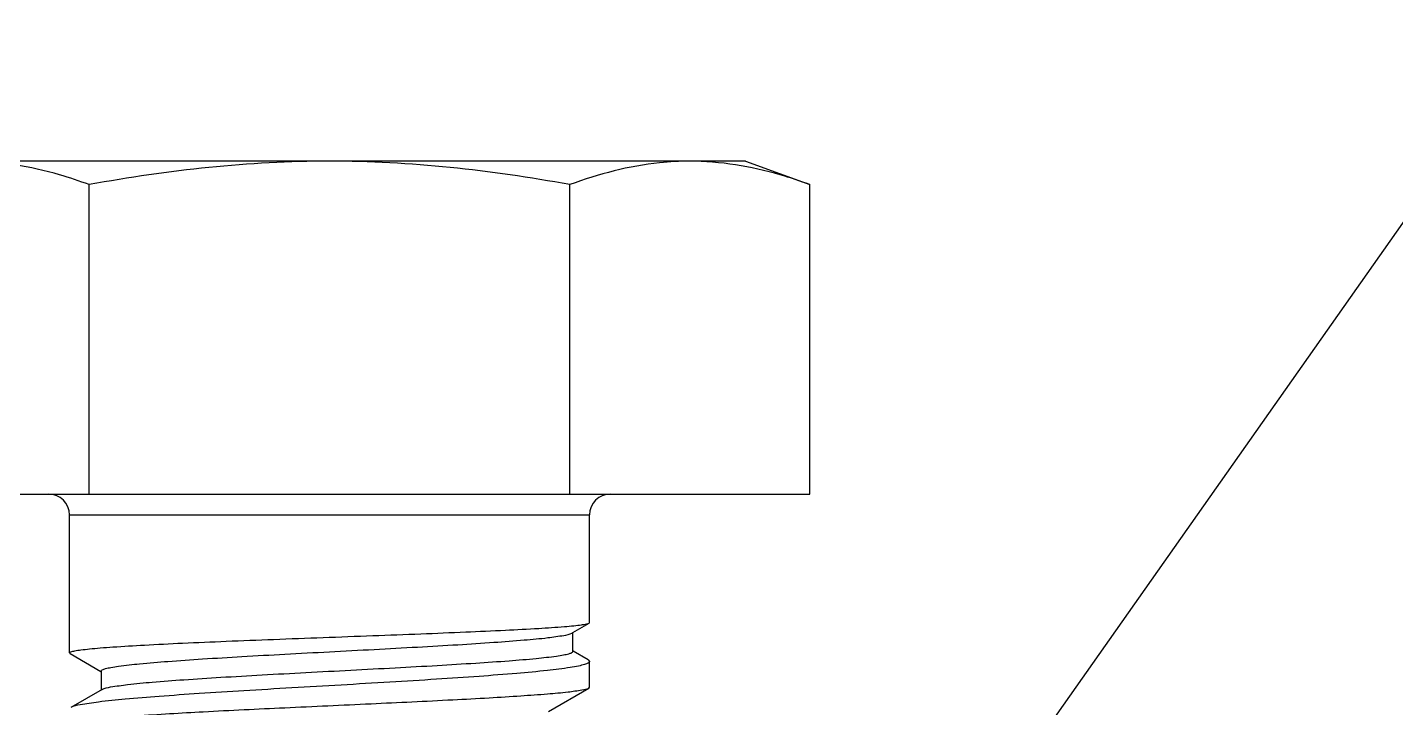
# Model space of a CAD drawing. Extents: x 1382187 to 1725648, y 860327 to 1571294.
# Drawn here: x 1537626.1 to 1537931.7, y 1252314.5 to 1252466.5 of the extents above; entities that cross this region are included whole.
import ezdxf

# ---------------------------------------------------------------- set-up
doc = ezdxf.new("R2010")
doc.units = 0
doc.header["$LTSCALE"] = 1000
doc.header["$MEASUREMENT"] = 0
doc.styles.get("Standard").update_dxf_attribs({"font": 'gbenor.shx', "bigfont": 'gbcbig.shx'})
doc.dimstyles.get("Standard").update_dxf_attribs({"dimtxt": 0.18, "dimasz": 0.18, "dimexe": 0.18, "dimexo": 0.0625, "dimgap": 0.09, "dimtad": 0, "dimtih": 1, "dimtoh": 1, "dimdec": 4, "dimzin": 0, "dimdsep": 46, "dimtxsty": 'Standard', "dimcen": 0.09, "dimadec": 0, "dimazin": 0, "dimtfac": 1, "dimtdec": 4, "dimtofl": 0, "dimtmove": 0, "dimatfit": 3, "dimfxl": 0, "dimtolj": 1, "dimtzin": 0, "dimarcsym": 0})

msp = doc.modelspace()

# ---------------------------------------------------------------- linework, layer by layer
at = {"linetype": 'Continuous'}
for p, q in [((1537786.5, 1252436.57), (1537600.65, 1252436.57)), ((1537786.5, 1252436.57), (1537800.88, 1252431.34)), ((1537639.92, 1252362.23), (1537639.92, 1252431.34)), ((1537747.23, 1252362.23), (1537747.23, 1252431.34)), ((1537800.88, 1252362.23), (1537800.88, 1252431.34)), ((1537586.27, 1252362.23), (1537800.88, 1252362.23)), ((1537635.5, 1252326.75), (1537635.5, 1252357.58)), ((1537635.5, 1252326.75), (1537635.5, 1252357.58)), ((1537635.5, 1252357.58), (1537751.66, 1252357.58)), ((1537751.66, 1252333.53), (1537751.66, 1252357.58)), ((1537751.66, 1252333.53), (1537751.66, 1252357.58)), ((1537747.93, 1252331.31), (1537751.55, 1252333.41)), ((1537751.55, 1252333.41), (1537751.66, 1252333.53)), ((1537747.72, 1252331.19), (1537747.93, 1252331.31)), ((1537747.93, 1252327.08), (1537747.93, 1252331.31)), ((1537635.5, 1252326.75), (1537635.5, 1252326.77)), ((1537635.63, 1252326.59), (1537635.5, 1252326.75)), ((1537747.99, 1252327.17), (1537747.93, 1252327.2)), ((1537751.33, 1252325.22), (1537747.99, 1252327.17)), ((1537635.63, 1252326.59), (1537642.5, 1252322.6)), ((1537751.33, 1252325.22), (1537751.66, 1252324.85)), ((1537751.66, 1252319.1), (1537751.66, 1252324.85)), ((1537751.66, 1252319.1), (1537751.66, 1252324.85)), ((1537642.5, 1252322.6), (1537642.56, 1252322.57)), ((1537642.56, 1252322.7), (1537642.56, 1252318.47)), ((1537642.78, 1252318.6), (1537635.77, 1252314.53)), ((1537742.52, 1252313.69), (1537751.49, 1252318.91)), ((1537751.49, 1252318.91), (1537751.66, 1252319.1))]:
    msp.add_line(p, q, dxfattribs=at)
for centre, radius, start, end in [((1537630.85, 1252357.58), 4.65, 0, 90), ((1537756.3, 1252357.58), 4.65, 90, 180), ((1537751.44, 1252324.85), 0.216, 352.473, 359.9874)]:
    msp.add_arc(centre, radius, start, end, dxfattribs=at)
for points, knots in [([(1537639.92, 1252431.34), (1537637.73, 1252432.14), (1537629.07, 1252435.02), (1537619.9, 1252436.57), (1537613.1, 1252436.57)], [0, 0, 0, 0, 0.255699, 1, 1, 1, 1]), ([(1537774.05, 1252436.57), (1537771.8, 1252436.57), (1537762.66, 1252436.09), (1537753.7, 1252433.7), (1537747.23, 1252431.34)], [0, 0, 0, 0, 0.246322, 1, 1, 1, 1]), ([(1537800.88, 1252431.34), (1537798.68, 1252432.14), (1537790.02, 1252435.02), (1537780.85, 1252436.57), (1537774.05, 1252436.57)], [0, 0, 0, 0, 0.255699, 1, 1, 1, 1]), ([(1537635.5, 1252326.77), (1537635.53, 1252326.9), (1537636.02, 1252327.06), (1537636.82, 1252327.26), (1537638.24, 1252327.46), (1537640.11, 1252327.67), (1537642.5, 1252327.89), (1537646.58, 1252328.19), (1537652.72, 1252328.55), (1537661.16, 1252328.97), (1537670.78, 1252329.38), (1537681.24, 1252329.79), (1537692.16, 1252330.2), (1537703.13, 1252330.61), (1537713.74, 1252331.01), (1537723.62, 1252331.41), (1537732.39, 1252331.8), (1537739.74, 1252332.19), (1537744.84, 1252332.52), (1537748.01, 1252332.8), (1537749.66, 1252332.99), (1537750.78, 1252333.18), (1537751.37, 1252333.31), (1537751.55, 1252333.41)], [0, 0, 0, 0, 0.003381, 0.010986, 0.023001, 0.039366, 0.059948, 0.084568, 0.144999, 0.218466, 0.30228, 0.393369, 0.488398, 0.583881, 0.67631, 0.762298, 0.838693, 0.902698, 0.951975, 0.970513, 0.984751, 0.994586, 1, 1, 1, 1]), ([(1537642.56, 1252322.7), (1537642.56, 1252322.82), (1537642.95, 1252323.08), (1537643.67, 1252323.28), (1537644.92, 1252323.56), (1537647.44, 1252323.94), (1537651.7, 1252324.4), (1537657.95, 1252324.92), (1537665.58, 1252325.44), (1537674.27, 1252325.96), (1537683.72, 1252326.49), (1537693.56, 1252327.01), (1537703.45, 1252327.53), (1537713.02, 1252328.05), (1537721.93, 1252328.56), (1537729.88, 1252329.07), (1537736.56, 1252329.58), (1537741.79, 1252330.05), (1537745.32, 1252330.57), (1537747.18, 1252330.87), (1537747.72, 1252331.19)], [0, 0, 0, 0, 0.003478, 0.010905, 0.022714, 0.038888, 0.08377, 0.143931, 0.217105, 0.300546, 0.391147, 0.485568, 0.580364, 0.672117, 0.757557, 0.833683, 0.897862, 0.947927, 0.982266, 1, 1, 1, 1]), ([(1537642.78, 1252318.6), (1537643.35, 1252318.93), (1537645.32, 1252319.25), (1537649.03, 1252319.8), (1537654.5, 1252320.28), (1537661.43, 1252320.81), (1537669.61, 1252321.33), (1537678.7, 1252321.86), (1537688.39, 1252322.38), (1537698.3, 1252322.9), (1537708.08, 1252323.42), (1537717.38, 1252323.94), (1537725.86, 1252324.45), (1537733.24, 1252324.96), (1537739.24, 1252325.45), (1537743.31, 1252325.9), (1537745.71, 1252326.26), (1537746.89, 1252326.52), (1537747.56, 1252326.71), (1537747.93, 1252326.96), (1537747.93, 1252327.08)], [0, 0, 0, 0, 0.01879, 0.054986, 0.107411, 0.174108, 0.252565, 0.339846, 0.432717, 0.527771, 0.621558, 0.710715, 0.792084, 0.862827, 0.920523, 0.963255, 0.978576, 0.989732, 0.99673, 1, 1, 1, 1]), ([(1537751.65, 1252324.82), (1537751.63, 1252324.67), (1537751.21, 1252324.37), (1537750.39, 1252324.1), (1537749.02, 1252323.77), (1537746.28, 1252323.29), (1537741.67, 1252322.73), (1537734.89, 1252322.1), (1537726.63, 1252321.47), (1537717.19, 1252320.83), (1537706.9, 1252320.2), (1537696.13, 1252319.57), (1537685.26, 1252318.94), (1537674.7, 1252318.31), (1537664.81, 1252317.69), (1537655.96, 1252317.08), (1537648.46, 1252316.46), (1537642.55, 1252315.9), (1537638.53, 1252315.27), (1537636.4, 1252314.89), (1537635.77, 1252314.53)], [0, 0, 0, 0, 0.003886, 0.011519, 0.02334, 0.039356, 0.083514, 0.142565, 0.214445, 0.296599, 0.386099, 0.479746, 0.574189, 0.666041, 0.75202, 0.829053, 0.894388, 0.945711, 0.981256, 1, 1, 1, 1]), ([(1537640.01, 1252311.78), (1537643.43, 1252312.21), (1537651.9, 1252312.85), (1537666.42, 1252313.7), (1537683.93, 1252314.54), (1537702.51, 1252315.39), (1537717.73, 1252316.11), (1537728.89, 1252316.71), (1537735.95, 1252317.14), (1537741.82, 1252317.57), (1537746.38, 1252317.95), (1537749.42, 1252318.4), (1537751.03, 1252318.64), (1537751.49, 1252318.91)], [0, 0, 0, 0, 0.092558, 0.227667, 0.390531, 0.563263, 0.72685, 0.799502, 0.863318, 0.916535, 0.9577, 0.985721, 1, 1, 1, 1])]:
    msp.add_open_spline(points, degree=3, knots=knots, dxfattribs=at)
for points in [[(1537693.58, 1252436.57), (1537675.61, 1252436.57), (1537657.6, 1252434.56), (1537639.92, 1252431.34)], [(1537747.23, 1252431.34), (1537729.55, 1252434.56), (1537711.54, 1252436.57), (1537693.58, 1252436.57)]]:
    msp.add_open_spline(points, degree=3, dxfattribs=at)

# ---------------------------------------------------------------- leaders
msp.add_leader([(1537751.66, 1252164.76), (1538767.83, 1253608.06)], dimstyle='Standard', override={"dimgap": 20, "dimtad": 0})

doc.saveas('drawing.dxf')
